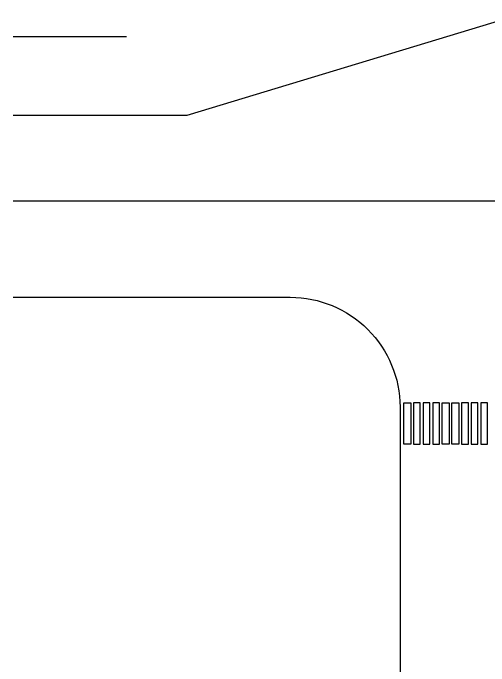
# Model space of a CAD drawing. Header units: inches. Extents: x -309 to 190, y -1585 to -1350.
# Drawn here: x -308.93 to -274.25, y -1397.71 to -1350.11 of the extents above; entities that cross this region are included whole.
import ezdxf

# ---------------------------------------------------------------- set-up
doc = ezdxf.new("R2010")
doc.units = ezdxf.units.IN
doc.header["$MEASUREMENT"] = 0
doc.layers.get('0').update_dxf_attribs({"color": 9, "linetype": 'CONTINUOUS'})
doc.layers.add('CARP', color=9, linetype='CONTINUOUS')

msp = doc.modelspace()

# ---------------------------------------------------------------- linework, layer by layer
for points in [[(-279.952, -1381.528), (-280.452, -1381.528), (-280.452, -1378.528), (-279.952, -1378.528)], [(-279.752, -1381.528), (-279.252, -1381.528), (-279.252, -1378.528), (-279.752, -1378.528)], [(-279.052, -1381.528), (-278.552, -1381.528), (-278.552, -1378.528), (-279.052, -1378.528)], [(-278.352, -1381.528), (-277.852, -1381.528), (-277.852, -1378.528), (-278.352, -1378.528)], [(-277.152, -1381.528), (-277.652, -1381.528), (-277.652, -1378.528), (-277.152, -1378.528)], [(-276.452, -1381.528), (-276.952, -1381.528), (-276.952, -1378.528), (-276.452, -1378.528)], [(-276.252, -1381.528), (-275.752, -1381.528), (-275.752, -1378.528), (-276.252, -1378.528)], [(-275.552, -1381.528), (-275.052, -1381.528), (-275.052, -1378.528), (-275.552, -1378.528)], [(-274.852, -1381.528), (-274.352, -1381.528), (-274.352, -1378.528), (-274.852, -1378.528)]]:
    msp.add_lwpolyline(points, close=True)
at = {"layer": 'CARP'}
for p, q in [((-271.595, -1350.11), (-296.276, -1357.574)), ((-300.668, -1351.831), (-308.933, -1351.831)), ((-230.671, -1363.831), (-308.933, -1363.831))]:
    msp.add_line(p, q, dxfattribs=at)
msp.add_lwpolyline([(-296.276, -1357.574), (-308.933, -1357.574)], dxfattribs=at)
msp.add_lwpolyline([(-308.933, -1370.831), (-288.732, -1370.831, -0.414214), (-280.732, -1378.831), (-280.732, -1414.951, -0.414214), (-288.732, -1422.951), (-308.933, -1422.951)], format="xyb", dxfattribs=at)

doc.saveas('drawing.dxf')
